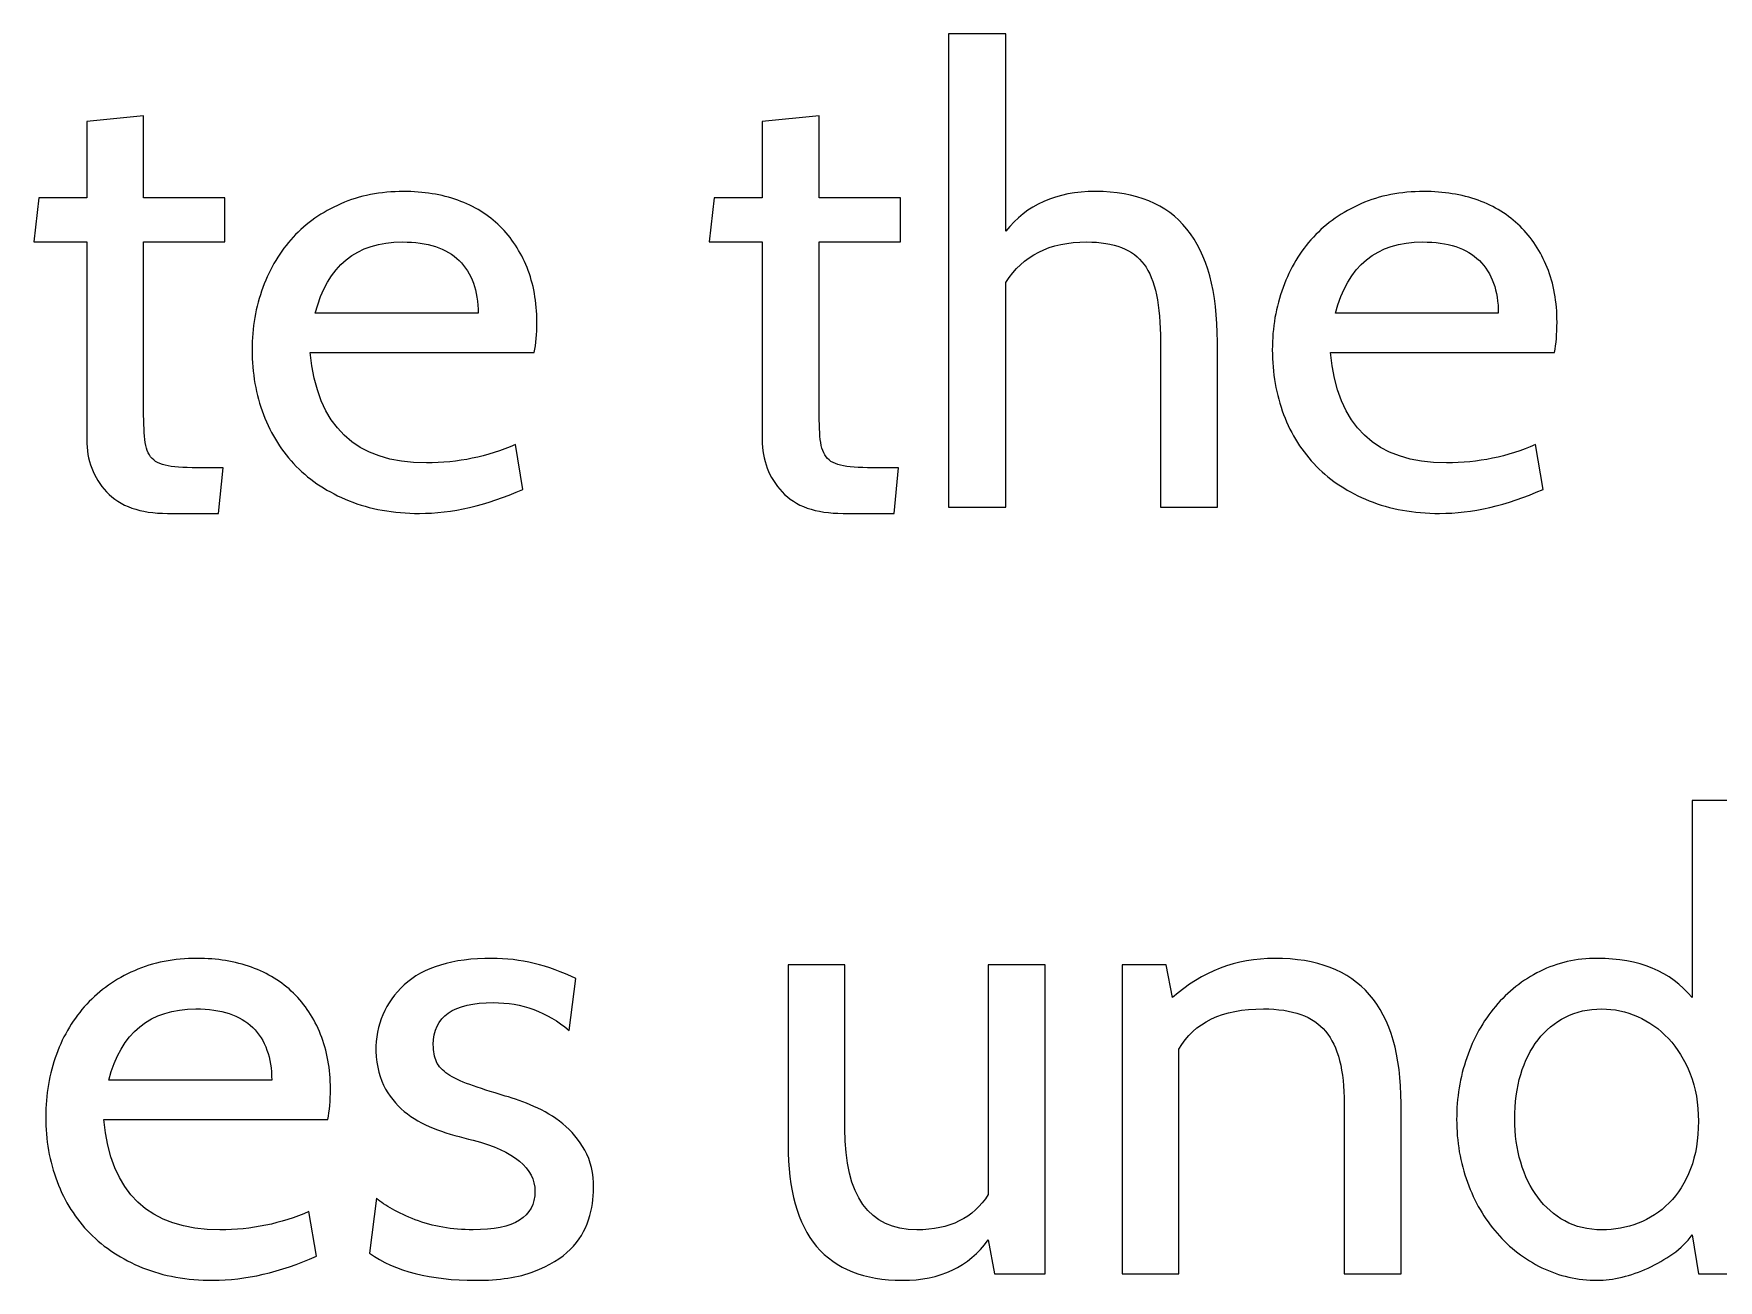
# Model space of a CAD drawing. Header units: centimetres. Extents: x -24 to 24.1, y -20.7 to 0.5.
# Drawn here: x 11.134 to 13.393, y -6.704 to -5.032 of the extents above; entities that cross this region are included whole.
import ezdxf

# ---------------------------------------------------------------- set-up
doc = ezdxf.new("R2010")
doc.units = ezdxf.units.CM
doc.header["$MEASUREMENT"] = 0
doc.layers.add('Layer 1', color=7, linetype='Continuous')

msp = doc.modelspace()

# ---------------------------------------------------------------- linework, layer by layer
at = {"layer": 'Layer 1', "color": 250}
for points, knots in [([(12.72141, -5.66718), (12.72141, -5.66718), (12.64521, -5.66718), (12.64521, -5.66718), (12.64521, -5.66718), (12.64521, -5.66718), (12.64521, -5.44535), (12.64521, -5.44535), (12.64521, -5.44535), (12.64521, -5.39625), (12.63787, -5.36167), (12.6232, -5.34164), (12.6232, -5.34164), (12.60852, -5.3216), (12.58284, -5.31158), (12.54615, -5.31158), (12.54615, -5.31158), (12.49648, -5.31158), (12.46036, -5.32964), (12.43778, -5.36577), (12.43778, -5.36577), (12.43778, -5.36577), (12.43778, -5.66718), (12.43778, -5.66718), (12.43778, -5.66718), (12.43778, -5.66718), (12.36073, -5.66718), (12.36073, -5.66718), (12.36073, -5.66718), (12.36073, -5.66718), (12.36073, -5.03218), (12.36073, -5.03218), (12.36073, -5.03218), (12.36073, -5.03218), (12.43778, -5.03218), (12.43778, -5.03218), (12.43778, -5.03218), (12.43778, -5.03218), (12.43778, -5.29719), (12.43778, -5.29719), (12.43778, -5.29719), (12.46544, -5.26163), (12.50551, -5.24384), (12.558, -5.24384), (12.558, -5.24384), (12.66694, -5.24384), (12.72141, -5.31101), (12.72141, -5.44535), (12.72141, -5.44535), (12.72141, -5.44535), (12.72141, -5.66718), (12.72141, -5.66718)], [0, 0, 0, 0, 0.0714286, 0.0714286, 0.0714286, 0.0714286, 0.1428571, 0.1428571, 0.1428571, 0.1428571, 0.2142857, 0.2142857, 0.2142857, 0.2142857, 0.2857143, 0.2857143, 0.2857143, 0.2857143, 0.3571429, 0.3571429, 0.3571429, 0.3571429, 0.4285714, 0.4285714, 0.4285714, 0.4285714, 0.5, 0.5, 0.5, 0.5, 0.5714286, 0.5714286, 0.5714286, 0.5714286, 0.6428571, 0.6428571, 0.6428571, 0.6428571, 0.7142857, 0.7142857, 0.7142857, 0.7142857, 0.7857143, 0.7857143, 0.7857143, 0.7857143, 0.8571429, 0.8571429, 0.8571429, 0.8571429, 1, 1, 1, 1]), ([(11.3879, -5.61469), (11.3879, -5.61469), (11.38197, -5.67565), (11.38197, -5.67565), (11.38197, -5.67565), (11.38197, -5.67565), (11.31339, -5.67565), (11.31339, -5.67565), (11.31339, -5.67565), (11.27671, -5.67565), (11.24947, -5.66605), (11.23169, -5.64686), (11.23169, -5.64686), (11.21391, -5.62767), (11.20502, -5.60424), (11.20502, -5.57659), (11.20502, -5.57659), (11.20502, -5.57659), (11.20502, -5.31158), (11.20502, -5.31158), (11.20502, -5.31158), (11.20502, -5.31158), (11.1339, -5.31158), (11.1339, -5.31158), (11.1339, -5.31158), (11.1339, -5.31158), (11.14067, -5.25231), (11.14067, -5.25231), (11.14067, -5.25231), (11.14067, -5.25231), (11.20502, -5.25231), (11.20502, -5.25231), (11.20502, -5.25231), (11.20502, -5.25231), (11.20502, -5.14986), (11.20502, -5.14986), (11.20502, -5.14986), (11.20502, -5.14986), (11.28122, -5.14224), (11.28122, -5.14224), (11.28122, -5.14224), (11.28122, -5.14224), (11.28122, -5.25231), (11.28122, -5.25231), (11.28122, -5.25231), (11.28122, -5.25231), (11.39044, -5.25231), (11.39044, -5.25231), (11.39044, -5.25231), (11.39044, -5.25231), (11.39044, -5.31158), (11.39044, -5.31158), (11.39044, -5.31158), (11.39044, -5.31158), (11.28122, -5.31158), (11.28122, -5.31158), (11.28122, -5.31158), (11.28122, -5.31158), (11.28122, -5.53002), (11.28122, -5.53002), (11.28122, -5.53002), (11.28122, -5.54978), (11.28179, -5.5653), (11.28291, -5.57659), (11.28291, -5.57659), (11.28404, -5.58788), (11.28729, -5.59634), (11.29265, -5.60199), (11.29265, -5.60199), (11.29801, -5.60763), (11.30662, -5.61116), (11.31847, -5.61257), (11.31847, -5.61257), (11.33033, -5.61398), (11.34698, -5.61469), (11.36843, -5.61469), (11.36843, -5.61469), (11.36843, -5.61469), (11.3879, -5.61469), (11.3879, -5.61469)], [0, 0, 0, 0, 0.047619, 0.047619, 0.047619, 0.047619, 0.0952381, 0.0952381, 0.0952381, 0.0952381, 0.1428571, 0.1428571, 0.1428571, 0.1428571, 0.1904762, 0.1904762, 0.1904762, 0.1904762, 0.2380952, 0.2380952, 0.2380952, 0.2380952, 0.2857143, 0.2857143, 0.2857143, 0.2857143, 0.3333333, 0.3333333, 0.3333333, 0.3333333, 0.3809524, 0.3809524, 0.3809524, 0.3809524, 0.4285714, 0.4285714, 0.4285714, 0.4285714, 0.4761905, 0.4761905, 0.4761905, 0.4761905, 0.5238095, 0.5238095, 0.5238095, 0.5238095, 0.5714286, 0.5714286, 0.5714286, 0.5714286, 0.6190476, 0.6190476, 0.6190476, 0.6190476, 0.6666667, 0.6666667, 0.6666667, 0.6666667, 0.7142857, 0.7142857, 0.7142857, 0.7142857, 0.7619048, 0.7619048, 0.7619048, 0.7619048, 0.8095238, 0.8095238, 0.8095238, 0.8095238, 0.8571429, 0.8571429, 0.8571429, 0.8571429, 0.9047619, 0.9047619, 0.9047619, 0.9047619, 1, 1, 1, 1]), ([(12.29384, -5.61469), (12.29384, -5.61469), (12.28791, -5.67565), (12.28791, -5.67565), (12.28791, -5.67565), (12.28791, -5.67565), (12.21933, -5.67565), (12.21933, -5.67565), (12.21933, -5.67565), (12.18265, -5.67565), (12.15541, -5.66605), (12.13763, -5.64686), (12.13763, -5.64686), (12.11985, -5.62767), (12.11096, -5.60424), (12.11096, -5.57659), (12.11096, -5.57659), (12.11096, -5.57659), (12.11096, -5.31158), (12.11096, -5.31158), (12.11096, -5.31158), (12.11096, -5.31158), (12.03984, -5.31158), (12.03984, -5.31158), (12.03984, -5.31158), (12.03984, -5.31158), (12.04661, -5.25231), (12.04661, -5.25231), (12.04661, -5.25231), (12.04661, -5.25231), (12.11096, -5.25231), (12.11096, -5.25231), (12.11096, -5.25231), (12.11096, -5.25231), (12.11096, -5.14986), (12.11096, -5.14986), (12.11096, -5.14986), (12.11096, -5.14986), (12.18716, -5.14224), (12.18716, -5.14224), (12.18716, -5.14224), (12.18716, -5.14224), (12.18716, -5.25231), (12.18716, -5.25231), (12.18716, -5.25231), (12.18716, -5.25231), (12.29638, -5.25231), (12.29638, -5.25231), (12.29638, -5.25231), (12.29638, -5.25231), (12.29638, -5.31158), (12.29638, -5.31158), (12.29638, -5.31158), (12.29638, -5.31158), (12.18716, -5.31158), (12.18716, -5.31158), (12.18716, -5.31158), (12.18716, -5.31158), (12.18716, -5.53002), (12.18716, -5.53002), (12.18716, -5.53002), (12.18716, -5.54978), (12.18773, -5.5653), (12.18885, -5.57659), (12.18885, -5.57659), (12.18998, -5.58788), (12.19323, -5.59634), (12.19859, -5.60199), (12.19859, -5.60199), (12.20395, -5.60763), (12.21256, -5.61116), (12.22441, -5.61257), (12.22441, -5.61257), (12.23627, -5.61398), (12.25292, -5.61469), (12.27437, -5.61469), (12.27437, -5.61469), (12.27437, -5.61469), (12.29384, -5.61469), (12.29384, -5.61469)], [0, 0, 0, 0, 0.047619, 0.047619, 0.047619, 0.047619, 0.0952381, 0.0952381, 0.0952381, 0.0952381, 0.1428571, 0.1428571, 0.1428571, 0.1428571, 0.1904762, 0.1904762, 0.1904762, 0.1904762, 0.2380952, 0.2380952, 0.2380952, 0.2380952, 0.2857143, 0.2857143, 0.2857143, 0.2857143, 0.3333333, 0.3333333, 0.3333333, 0.3333333, 0.3809524, 0.3809524, 0.3809524, 0.3809524, 0.4285714, 0.4285714, 0.4285714, 0.4285714, 0.4761905, 0.4761905, 0.4761905, 0.4761905, 0.5238095, 0.5238095, 0.5238095, 0.5238095, 0.5714286, 0.5714286, 0.5714286, 0.5714286, 0.6190476, 0.6190476, 0.6190476, 0.6190476, 0.6666667, 0.6666667, 0.6666667, 0.6666667, 0.7142857, 0.7142857, 0.7142857, 0.7142857, 0.7619048, 0.7619048, 0.7619048, 0.7619048, 0.8095238, 0.8095238, 0.8095238, 0.8095238, 0.8571429, 0.8571429, 0.8571429, 0.8571429, 0.9047619, 0.9047619, 0.9047619, 0.9047619, 1, 1, 1, 1]), ([(11.80531, -5.45975), (11.80531, -5.45975), (11.50474, -5.45975), (11.50474, -5.45975), (11.50474, -5.45975), (11.51377, -5.55852), (11.5657, -5.60791), (11.66053, -5.60791), (11.66053, -5.60791), (11.70286, -5.60791), (11.74265, -5.59973), (11.77991, -5.58336), (11.77991, -5.58336), (11.77991, -5.58336), (11.79007, -5.64347), (11.79007, -5.64347), (11.79007, -5.64347), (11.74096, -5.66492), (11.69468, -5.67565), (11.65121, -5.67565), (11.65121, -5.67565), (11.61622, -5.67565), (11.58475, -5.67), (11.55681, -5.65871), (11.55681, -5.65871), (11.52887, -5.64742), (11.5053, -5.63204), (11.48611, -5.61257), (11.48611, -5.61257), (11.46692, -5.5931), (11.45225, -5.56995), (11.44209, -5.54314), (11.44209, -5.54314), (11.43193, -5.51633), (11.42685, -5.4874), (11.42685, -5.45636), (11.42685, -5.45636), (11.42685, -5.42644), (11.43164, -5.3985), (11.44124, -5.37254), (11.44124, -5.37254), (11.45084, -5.34657), (11.46438, -5.32414), (11.48188, -5.30523), (11.48188, -5.30523), (11.49938, -5.28632), (11.52069, -5.27136), (11.5458, -5.26036), (11.5458, -5.26036), (11.57092, -5.24935), (11.599, -5.24384), (11.63005, -5.24384), (11.63005, -5.24384), (11.65658, -5.24384), (11.68085, -5.2478), (11.70286, -5.2557), (11.70286, -5.2557), (11.72487, -5.2636), (11.74364, -5.27517), (11.75916, -5.29041), (11.75916, -5.29041), (11.77469, -5.30565), (11.78682, -5.32414), (11.79557, -5.34587), (11.79557, -5.34587), (11.80432, -5.3676), (11.80869, -5.39201), (11.80869, -5.41911), (11.80869, -5.41911), (11.80869, -5.43491), (11.80757, -5.44846), (11.80531, -5.45975)], [0, 0, 0, 0, 0.0526316, 0.0526316, 0.0526316, 0.0526316, 0.1052632, 0.1052632, 0.1052632, 0.1052632, 0.1578947, 0.1578947, 0.1578947, 0.1578947, 0.2105263, 0.2105263, 0.2105263, 0.2105263, 0.2631579, 0.2631579, 0.2631579, 0.2631579, 0.3157895, 0.3157895, 0.3157895, 0.3157895, 0.3684211, 0.3684211, 0.3684211, 0.3684211, 0.4210526, 0.4210526, 0.4210526, 0.4210526, 0.4736842, 0.4736842, 0.4736842, 0.4736842, 0.5263158, 0.5263158, 0.5263158, 0.5263158, 0.5789474, 0.5789474, 0.5789474, 0.5789474, 0.6315789, 0.6315789, 0.6315789, 0.6315789, 0.6842105, 0.6842105, 0.6842105, 0.6842105, 0.7368421, 0.7368421, 0.7368421, 0.7368421, 0.7894737, 0.7894737, 0.7894737, 0.7894737, 0.8421053, 0.8421053, 0.8421053, 0.8421053, 0.8947368, 0.8947368, 0.8947368, 0.8947368, 1, 1, 1, 1]), ([(13.17354, -5.45975), (13.17354, -5.45975), (12.87297, -5.45975), (12.87297, -5.45975), (12.87297, -5.45975), (12.882, -5.55852), (12.93393, -5.60791), (13.02876, -5.60791), (13.02876, -5.60791), (13.07109, -5.60791), (13.11088, -5.59973), (13.14814, -5.58336), (13.14814, -5.58336), (13.14814, -5.58336), (13.1583, -5.64347), (13.1583, -5.64347), (13.1583, -5.64347), (13.10919, -5.66492), (13.06291, -5.67565), (13.01944, -5.67565), (13.01944, -5.67565), (12.98445, -5.67565), (12.95298, -5.67), (12.92504, -5.65871), (12.92504, -5.65871), (12.8971, -5.64742), (12.87353, -5.63204), (12.85434, -5.61257), (12.85434, -5.61257), (12.83515, -5.5931), (12.82048, -5.56995), (12.81032, -5.54314), (12.81032, -5.54314), (12.80016, -5.51633), (12.79508, -5.4874), (12.79508, -5.45636), (12.79508, -5.45636), (12.79508, -5.42644), (12.79987, -5.3985), (12.80947, -5.37254), (12.80947, -5.37254), (12.81907, -5.34657), (12.83261, -5.32414), (12.85011, -5.30523), (12.85011, -5.30523), (12.86761, -5.28632), (12.88892, -5.27136), (12.91403, -5.26036), (12.91403, -5.26036), (12.93915, -5.24935), (12.96723, -5.24384), (12.99828, -5.24384), (12.99828, -5.24384), (13.02481, -5.24384), (13.04908, -5.2478), (13.07109, -5.2557), (13.07109, -5.2557), (13.0931, -5.2636), (13.11187, -5.27517), (13.12739, -5.29041), (13.12739, -5.29041), (13.14292, -5.30565), (13.15505, -5.32414), (13.1638, -5.34587), (13.1638, -5.34587), (13.17255, -5.3676), (13.17692, -5.39201), (13.17692, -5.41911), (13.17692, -5.41911), (13.17692, -5.43491), (13.1758, -5.44846), (13.17354, -5.45975)], [0, 0, 0, 0, 0.0526316, 0.0526316, 0.0526316, 0.0526316, 0.1052632, 0.1052632, 0.1052632, 0.1052632, 0.1578947, 0.1578947, 0.1578947, 0.1578947, 0.2105263, 0.2105263, 0.2105263, 0.2105263, 0.2631579, 0.2631579, 0.2631579, 0.2631579, 0.3157895, 0.3157895, 0.3157895, 0.3157895, 0.3684211, 0.3684211, 0.3684211, 0.3684211, 0.4210526, 0.4210526, 0.4210526, 0.4210526, 0.4736842, 0.4736842, 0.4736842, 0.4736842, 0.5263158, 0.5263158, 0.5263158, 0.5263158, 0.5789474, 0.5789474, 0.5789474, 0.5789474, 0.6315789, 0.6315789, 0.6315789, 0.6315789, 0.6842105, 0.6842105, 0.6842105, 0.6842105, 0.7368421, 0.7368421, 0.7368421, 0.7368421, 0.7894737, 0.7894737, 0.7894737, 0.7894737, 0.8421053, 0.8421053, 0.8421053, 0.8421053, 0.8947368, 0.8947368, 0.8947368, 0.8947368, 1, 1, 1, 1]), ([(11.62835, -5.31158), (11.56683, -5.31158), (11.52788, -5.34347), (11.51151, -5.40725), (11.51151, -5.40725), (11.51151, -5.40725), (11.72995, -5.40725), (11.72995, -5.40725), (11.72995, -5.40725), (11.72995, -5.37677), (11.72149, -5.35321), (11.70455, -5.33656), (11.70455, -5.33656), (11.68762, -5.3199), (11.66222, -5.31158), (11.62835, -5.31158)], [0, 0, 0, 0, 0.2, 0.2, 0.2, 0.2, 0.4, 0.4, 0.4, 0.4, 0.6, 0.6, 0.6, 0.6, 1, 1, 1, 1]), ([(12.99658, -5.31158), (12.93506, -5.31158), (12.89611, -5.34347), (12.87974, -5.40725), (12.87974, -5.40725), (12.87974, -5.40725), (13.09818, -5.40725), (13.09818, -5.40725), (13.09818, -5.40725), (13.09818, -5.37677), (13.08972, -5.35321), (13.07278, -5.33656), (13.07278, -5.33656), (13.05585, -5.3199), (13.03045, -5.31158), (12.99658, -5.31158)], [0, 0, 0, 0, 0.2, 0.2, 0.2, 0.2, 0.4, 0.4, 0.4, 0.4, 0.6, 0.6, 0.6, 0.6, 1, 1, 1, 1]), ([(13.4343, -6.69589), (13.4343, -6.69589), (13.36657, -6.69589), (13.36657, -6.69589), (13.36657, -6.69589), (13.36657, -6.69589), (13.3581, -6.6434), (13.3581, -6.6434), (13.3581, -6.6434), (13.35133, -6.65299), (13.34272, -6.66146), (13.33228, -6.6688), (13.33228, -6.6688), (13.32184, -6.67613), (13.31083, -6.68248), (13.29926, -6.68785), (13.29926, -6.68785), (13.28769, -6.69321), (13.27597, -6.6973), (13.26412, -6.70012), (13.26412, -6.70012), (13.25227, -6.70295), (13.24126, -6.70436), (13.2311, -6.70436), (13.2311, -6.70436), (13.20457, -6.70436), (13.17974, -6.69871), (13.15659, -6.68742), (13.15659, -6.68742), (13.13345, -6.67613), (13.11341, -6.66075), (13.09648, -6.64128), (13.09648, -6.64128), (13.07955, -6.62181), (13.06628, -6.59895), (13.05669, -6.5727), (13.05669, -6.5727), (13.04709, -6.54645), (13.04229, -6.51837), (13.04229, -6.48846), (13.04229, -6.48846), (13.04229, -6.45967), (13.04681, -6.43215), (13.05584, -6.40591), (13.05584, -6.40591), (13.06487, -6.37966), (13.07771, -6.35666), (13.09436, -6.3369), (13.09436, -6.3369), (13.11101, -6.31715), (13.13091, -6.30148), (13.15405, -6.28991), (13.15405, -6.28991), (13.1772, -6.27834), (13.20288, -6.27255), (13.2311, -6.27255), (13.2311, -6.27255), (13.28698, -6.27255), (13.32931, -6.29005), (13.3581, -6.32505), (13.3581, -6.32505), (13.3581, -6.32505), (13.3581, -6.06089), (13.3581, -6.06089), (13.3581, -6.06089), (13.3581, -6.06089), (13.4343, -6.06089), (13.4343, -6.06089), (13.4343, -6.06089), (13.4343, -6.06089), (13.4343, -6.69589), (13.4343, -6.69589)], [0, 0, 0, 0, 0.0526316, 0.0526316, 0.0526316, 0.0526316, 0.1052632, 0.1052632, 0.1052632, 0.1052632, 0.1578947, 0.1578947, 0.1578947, 0.1578947, 0.2105263, 0.2105263, 0.2105263, 0.2105263, 0.2631579, 0.2631579, 0.2631579, 0.2631579, 0.3157895, 0.3157895, 0.3157895, 0.3157895, 0.3684211, 0.3684211, 0.3684211, 0.3684211, 0.4210526, 0.4210526, 0.4210526, 0.4210526, 0.4736842, 0.4736842, 0.4736842, 0.4736842, 0.5263158, 0.5263158, 0.5263158, 0.5263158, 0.5789474, 0.5789474, 0.5789474, 0.5789474, 0.6315789, 0.6315789, 0.6315789, 0.6315789, 0.6842105, 0.6842105, 0.6842105, 0.6842105, 0.7368421, 0.7368421, 0.7368421, 0.7368421, 0.7894737, 0.7894737, 0.7894737, 0.7894737, 0.8421053, 0.8421053, 0.8421053, 0.8421053, 0.8947368, 0.8947368, 0.8947368, 0.8947368, 1, 1, 1, 1]), ([(11.52844, -6.48846), (11.52844, -6.48846), (11.22787, -6.48846), (11.22787, -6.48846), (11.22787, -6.48846), (11.2369, -6.58723), (11.28883, -6.63662), (11.38366, -6.63662), (11.38366, -6.63662), (11.42599, -6.63662), (11.46578, -6.62844), (11.50304, -6.61207), (11.50304, -6.61207), (11.50304, -6.61207), (11.5132, -6.67218), (11.5132, -6.67218), (11.5132, -6.67218), (11.46409, -6.69363), (11.41781, -6.70436), (11.37434, -6.70436), (11.37434, -6.70436), (11.33935, -6.70436), (11.30788, -6.69871), (11.27994, -6.68742), (11.27994, -6.68742), (11.252, -6.67613), (11.22843, -6.66075), (11.20924, -6.64128), (11.20924, -6.64128), (11.19005, -6.62181), (11.17538, -6.59866), (11.16522, -6.57185), (11.16522, -6.57185), (11.15506, -6.54504), (11.14998, -6.51611), (11.14998, -6.48507), (11.14998, -6.48507), (11.14998, -6.45515), (11.15477, -6.42721), (11.16437, -6.40125), (11.16437, -6.40125), (11.17397, -6.37528), (11.18751, -6.35285), (11.20501, -6.33394), (11.20501, -6.33394), (11.22251, -6.31503), (11.24382, -6.30007), (11.26893, -6.28907), (11.26893, -6.28907), (11.29405, -6.27806), (11.32213, -6.27255), (11.35318, -6.27255), (11.35318, -6.27255), (11.37971, -6.27255), (11.40398, -6.27651), (11.42599, -6.28441), (11.42599, -6.28441), (11.448, -6.29231), (11.46677, -6.30388), (11.48229, -6.31912), (11.48229, -6.31912), (11.49782, -6.33436), (11.50995, -6.35285), (11.5187, -6.37458), (11.5187, -6.37458), (11.52745, -6.39631), (11.53182, -6.42072), (11.53182, -6.44782), (11.53182, -6.44782), (11.53182, -6.46362), (11.5307, -6.47717), (11.52844, -6.48846)], [0, 0, 0, 0, 0.0526316, 0.0526316, 0.0526316, 0.0526316, 0.1052632, 0.1052632, 0.1052632, 0.1052632, 0.1578947, 0.1578947, 0.1578947, 0.1578947, 0.2105263, 0.2105263, 0.2105263, 0.2105263, 0.2631579, 0.2631579, 0.2631579, 0.2631579, 0.3157895, 0.3157895, 0.3157895, 0.3157895, 0.3684211, 0.3684211, 0.3684211, 0.3684211, 0.4210526, 0.4210526, 0.4210526, 0.4210526, 0.4736842, 0.4736842, 0.4736842, 0.4736842, 0.5263158, 0.5263158, 0.5263158, 0.5263158, 0.5789474, 0.5789474, 0.5789474, 0.5789474, 0.6315789, 0.6315789, 0.6315789, 0.6315789, 0.6842105, 0.6842105, 0.6842105, 0.6842105, 0.7368421, 0.7368421, 0.7368421, 0.7368421, 0.7894737, 0.7894737, 0.7894737, 0.7894737, 0.8421053, 0.8421053, 0.8421053, 0.8421053, 0.8947368, 0.8947368, 0.8947368, 0.8947368, 1, 1, 1, 1]), ([(11.72656, -6.70436), (11.66617, -6.70436), (11.61875, -6.69222), (11.58432, -6.66795), (11.58432, -6.66795), (11.58432, -6.66795), (11.59364, -6.59429), (11.59364, -6.59429), (11.59364, -6.59429), (11.60493, -6.60445), (11.62228, -6.61405), (11.64571, -6.62308), (11.64571, -6.62308), (11.66913, -6.63211), (11.69495, -6.63662), (11.72318, -6.63662), (11.72318, -6.63662), (11.77849, -6.63662), (11.80615, -6.61941), (11.80615, -6.58498), (11.80615, -6.58498), (11.80615, -6.55393), (11.77849, -6.53107), (11.72318, -6.5164), (11.72318, -6.5164), (11.70624, -6.51244), (11.6903, -6.50779), (11.67534, -6.50243), (11.67534, -6.50243), (11.66038, -6.49706), (11.64698, -6.49001), (11.63512, -6.48126), (11.63512, -6.48126), (11.62327, -6.47251), (11.61353, -6.46136), (11.60591, -6.44782), (11.60591, -6.44782), (11.59829, -6.43427), (11.59392, -6.41734), (11.59279, -6.39702), (11.59279, -6.39702), (11.59279, -6.36146), (11.60549, -6.33182), (11.63089, -6.30812), (11.63089, -6.30812), (11.65629, -6.28441), (11.69552, -6.27255), (11.74858, -6.27255), (11.74858, -6.27255), (11.7864, -6.27255), (11.82393, -6.28159), (11.86118, -6.29965), (11.86118, -6.29965), (11.86118, -6.29965), (11.85187, -6.36908), (11.85187, -6.36908), (11.85187, -6.36908), (11.82252, -6.34424), (11.78865, -6.33182), (11.75027, -6.33182), (11.75027, -6.33182), (11.69665, -6.33182), (11.66984, -6.35059), (11.66984, -6.38813), (11.66984, -6.38813), (11.66984, -6.39716), (11.67125, -6.40492), (11.67407, -6.41113), (11.67407, -6.41113), (11.67689, -6.41734), (11.68197, -6.42298), (11.68931, -6.42778), (11.68931, -6.42778), (11.69665, -6.43258), (11.70653, -6.43723), (11.71894, -6.44189), (11.71894, -6.44189), (11.73136, -6.4464), (11.74717, -6.45148), (11.76636, -6.45713), (11.76636, -6.45713), (11.77821, -6.46052), (11.79105, -6.46517), (11.80488, -6.4711), (11.80488, -6.4711), (11.81871, -6.47703), (11.83155, -6.48479), (11.8434, -6.49438), (11.8434, -6.49438), (11.85526, -6.50398), (11.86514, -6.51583), (11.87304, -6.52994), (11.87304, -6.52994), (11.88094, -6.54405), (11.88489, -6.56099), (11.88489, -6.58074), (11.88489, -6.58074), (11.88489, -6.59429), (11.88263, -6.6084), (11.87812, -6.62308), (11.87812, -6.62308), (11.8736, -6.63775), (11.86542, -6.65102), (11.85356, -6.66287), (11.85356, -6.66287), (11.84171, -6.67472), (11.82548, -6.6846), (11.80488, -6.6925), (11.80488, -6.6925), (11.78428, -6.70041), (11.75817, -6.70436), (11.72656, -6.70436)], [0, 0, 0, 0, 0.0344828, 0.0344828, 0.0344828, 0.0344828, 0.0689655, 0.0689655, 0.0689655, 0.0689655, 0.1034483, 0.1034483, 0.1034483, 0.1034483, 0.137931, 0.137931, 0.137931, 0.137931, 0.1724138, 0.1724138, 0.1724138, 0.1724138, 0.2068966, 0.2068966, 0.2068966, 0.2068966, 0.2413793, 0.2413793, 0.2413793, 0.2413793, 0.2758621, 0.2758621, 0.2758621, 0.2758621, 0.3103448, 0.3103448, 0.3103448, 0.3103448, 0.3448276, 0.3448276, 0.3448276, 0.3448276, 0.3793103, 0.3793103, 0.3793103, 0.3793103, 0.4137931, 0.4137931, 0.4137931, 0.4137931, 0.4482759, 0.4482759, 0.4482759, 0.4482759, 0.4827586, 0.4827586, 0.4827586, 0.4827586, 0.5172414, 0.5172414, 0.5172414, 0.5172414, 0.5517241, 0.5517241, 0.5517241, 0.5517241, 0.5862069, 0.5862069, 0.5862069, 0.5862069, 0.6206897, 0.6206897, 0.6206897, 0.6206897, 0.6551724, 0.6551724, 0.6551724, 0.6551724, 0.6896552, 0.6896552, 0.6896552, 0.6896552, 0.7241379, 0.7241379, 0.7241379, 0.7241379, 0.7586207, 0.7586207, 0.7586207, 0.7586207, 0.7931034, 0.7931034, 0.7931034, 0.7931034, 0.8275862, 0.8275862, 0.8275862, 0.8275862, 0.862069, 0.862069, 0.862069, 0.862069, 0.8965517, 0.8965517, 0.8965517, 0.8965517, 0.9310345, 0.9310345, 0.9310345, 0.9310345, 1, 1, 1, 1]), ([(12.96779, -6.69589), (12.96779, -6.69589), (12.89158, -6.69589), (12.89158, -6.69589), (12.89158, -6.69589), (12.89158, -6.69589), (12.89158, -6.46729), (12.89158, -6.46729), (12.89158, -6.46729), (12.89158, -6.4227), (12.88326, -6.39038), (12.86661, -6.37035), (12.86661, -6.37035), (12.84996, -6.35031), (12.82216, -6.34029), (12.78321, -6.34029), (12.78321, -6.34029), (12.7279, -6.34029), (12.69008, -6.35835), (12.66976, -6.39448), (12.66976, -6.39448), (12.66976, -6.39448), (12.66976, -6.69589), (12.66976, -6.69589), (12.66976, -6.69589), (12.66976, -6.69589), (12.59356, -6.69589), (12.59356, -6.69589), (12.59356, -6.69589), (12.59356, -6.69589), (12.59356, -6.28102), (12.59356, -6.28102), (12.59356, -6.28102), (12.59356, -6.28102), (12.65282, -6.28102), (12.65282, -6.28102), (12.65282, -6.28102), (12.65282, -6.28102), (12.66129, -6.32505), (12.66129, -6.32505), (12.66129, -6.32505), (12.7008, -6.29005), (12.74652, -6.27255), (12.79845, -6.27255), (12.79845, -6.27255), (12.91134, -6.27255), (12.96779, -6.33747), (12.96779, -6.46729), (12.96779, -6.46729), (12.96779, -6.46729), (12.96779, -6.69589), (12.96779, -6.69589)], [0, 0, 0, 0, 0.0714286, 0.0714286, 0.0714286, 0.0714286, 0.1428571, 0.1428571, 0.1428571, 0.1428571, 0.2142857, 0.2142857, 0.2142857, 0.2142857, 0.2857143, 0.2857143, 0.2857143, 0.2857143, 0.3571429, 0.3571429, 0.3571429, 0.3571429, 0.4285714, 0.4285714, 0.4285714, 0.4285714, 0.5, 0.5, 0.5, 0.5, 0.5714286, 0.5714286, 0.5714286, 0.5714286, 0.6428571, 0.6428571, 0.6428571, 0.6428571, 0.7142857, 0.7142857, 0.7142857, 0.7142857, 0.7857143, 0.7857143, 0.7857143, 0.7857143, 0.8571429, 0.8571429, 0.8571429, 0.8571429, 1, 1, 1, 1]), ([(12.49026, -6.69589), (12.49026, -6.69589), (12.42252, -6.69589), (12.42252, -6.69589), (12.42252, -6.69589), (12.42252, -6.69589), (12.41406, -6.65017), (12.41406, -6.65017), (12.41406, -6.65017), (12.38809, -6.68629), (12.34971, -6.70436), (12.29891, -6.70436), (12.29891, -6.70436), (12.19675, -6.70436), (12.14566, -6.64368), (12.14566, -6.52232), (12.14566, -6.52232), (12.14566, -6.52232), (12.14566, -6.28102), (12.14566, -6.28102), (12.14566, -6.28102), (12.14566, -6.28102), (12.22186, -6.28102), (12.22186, -6.28102), (12.22186, -6.28102), (12.22186, -6.28102), (12.22186, -6.50116), (12.22186, -6.50116), (12.22186, -6.50116), (12.22186, -6.59147), (12.25404, -6.63662), (12.31838, -6.63662), (12.31838, -6.63662), (12.36241, -6.63662), (12.3943, -6.62082), (12.41406, -6.58921), (12.41406, -6.58921), (12.41406, -6.58921), (12.41406, -6.28102), (12.41406, -6.28102), (12.41406, -6.28102), (12.41406, -6.28102), (12.49026, -6.28102), (12.49026, -6.28102), (12.49026, -6.28102), (12.49026, -6.28102), (12.49026, -6.69589), (12.49026, -6.69589)], [0, 0, 0, 0, 0.0769231, 0.0769231, 0.0769231, 0.0769231, 0.1538462, 0.1538462, 0.1538462, 0.1538462, 0.2307692, 0.2307692, 0.2307692, 0.2307692, 0.3076923, 0.3076923, 0.3076923, 0.3076923, 0.3846154, 0.3846154, 0.3846154, 0.3846154, 0.4615385, 0.4615385, 0.4615385, 0.4615385, 0.5384615, 0.5384615, 0.5384615, 0.5384615, 0.6153846, 0.6153846, 0.6153846, 0.6153846, 0.6923077, 0.6923077, 0.6923077, 0.6923077, 0.7692308, 0.7692308, 0.7692308, 0.7692308, 0.8461538, 0.8461538, 0.8461538, 0.8461538, 1, 1, 1, 1]), ([(11.35148, -6.34029), (11.28996, -6.34029), (11.25101, -6.37218), (11.23464, -6.43596), (11.23464, -6.43596), (11.23464, -6.43596), (11.45308, -6.43596), (11.45308, -6.43596), (11.45308, -6.43596), (11.45308, -6.40548), (11.44462, -6.38192), (11.42768, -6.36527), (11.42768, -6.36527), (11.41075, -6.34861), (11.38535, -6.34029), (11.35148, -6.34029)], [0, 0, 0, 0, 0.2, 0.2, 0.2, 0.2, 0.4, 0.4, 0.4, 0.4, 0.6, 0.6, 0.6, 0.6, 1, 1, 1, 1]), ([(13.23703, -6.34029), (13.21897, -6.34029), (13.20274, -6.34396), (13.18834, -6.3513), (13.18834, -6.3513), (13.17395, -6.35863), (13.16167, -6.36879), (13.15151, -6.38178), (13.15151, -6.38178), (13.14135, -6.39476), (13.13359, -6.41028), (13.12823, -6.42834), (13.12823, -6.42834), (13.12287, -6.4464), (13.12019, -6.46644), (13.12019, -6.48846), (13.12019, -6.48846), (13.12019, -6.50878), (13.12287, -6.52797), (13.12823, -6.54603), (13.12823, -6.54603), (13.13359, -6.56409), (13.14121, -6.57976), (13.15109, -6.59302), (13.15109, -6.59302), (13.16097, -6.60628), (13.1731, -6.61687), (13.1875, -6.62477), (13.1875, -6.62477), (13.20189, -6.63267), (13.2184, -6.63662), (13.23703, -6.63662), (13.23703, -6.63662), (13.25396, -6.63662), (13.27019, -6.63366), (13.28571, -6.62773), (13.28571, -6.62773), (13.30123, -6.62181), (13.31506, -6.61278), (13.3272, -6.60064), (13.3272, -6.60064), (13.33933, -6.5885), (13.34893, -6.57326), (13.35598, -6.55492), (13.35598, -6.55492), (13.36304, -6.53657), (13.36657, -6.51527), (13.36657, -6.491), (13.36657, -6.491), (13.36657, -6.46729), (13.3629, -6.44612), (13.35556, -6.4275), (13.35556, -6.4275), (13.34822, -6.40887), (13.33849, -6.39306), (13.32635, -6.38008), (13.32635, -6.38008), (13.31422, -6.3671), (13.30039, -6.35722), (13.28486, -6.35045), (13.28486, -6.35045), (13.26934, -6.34368), (13.2534, -6.34029), (13.23703, -6.34029)], [0, 0, 0, 0, 0.0588235, 0.0588235, 0.0588235, 0.0588235, 0.1176471, 0.1176471, 0.1176471, 0.1176471, 0.1764706, 0.1764706, 0.1764706, 0.1764706, 0.2352941, 0.2352941, 0.2352941, 0.2352941, 0.2941176, 0.2941176, 0.2941176, 0.2941176, 0.3529412, 0.3529412, 0.3529412, 0.3529412, 0.4117647, 0.4117647, 0.4117647, 0.4117647, 0.4705882, 0.4705882, 0.4705882, 0.4705882, 0.5294118, 0.5294118, 0.5294118, 0.5294118, 0.5882353, 0.5882353, 0.5882353, 0.5882353, 0.6470588, 0.6470588, 0.6470588, 0.6470588, 0.7058824, 0.7058824, 0.7058824, 0.7058824, 0.7647059, 0.7647059, 0.7647059, 0.7647059, 0.8235294, 0.8235294, 0.8235294, 0.8235294, 0.8823529, 0.8823529, 0.8823529, 0.8823529, 1, 1, 1, 1])]:
    msp.add_open_spline(points, degree=3, knots=knots, dxfattribs=at)

doc.saveas('drawing.dxf')
